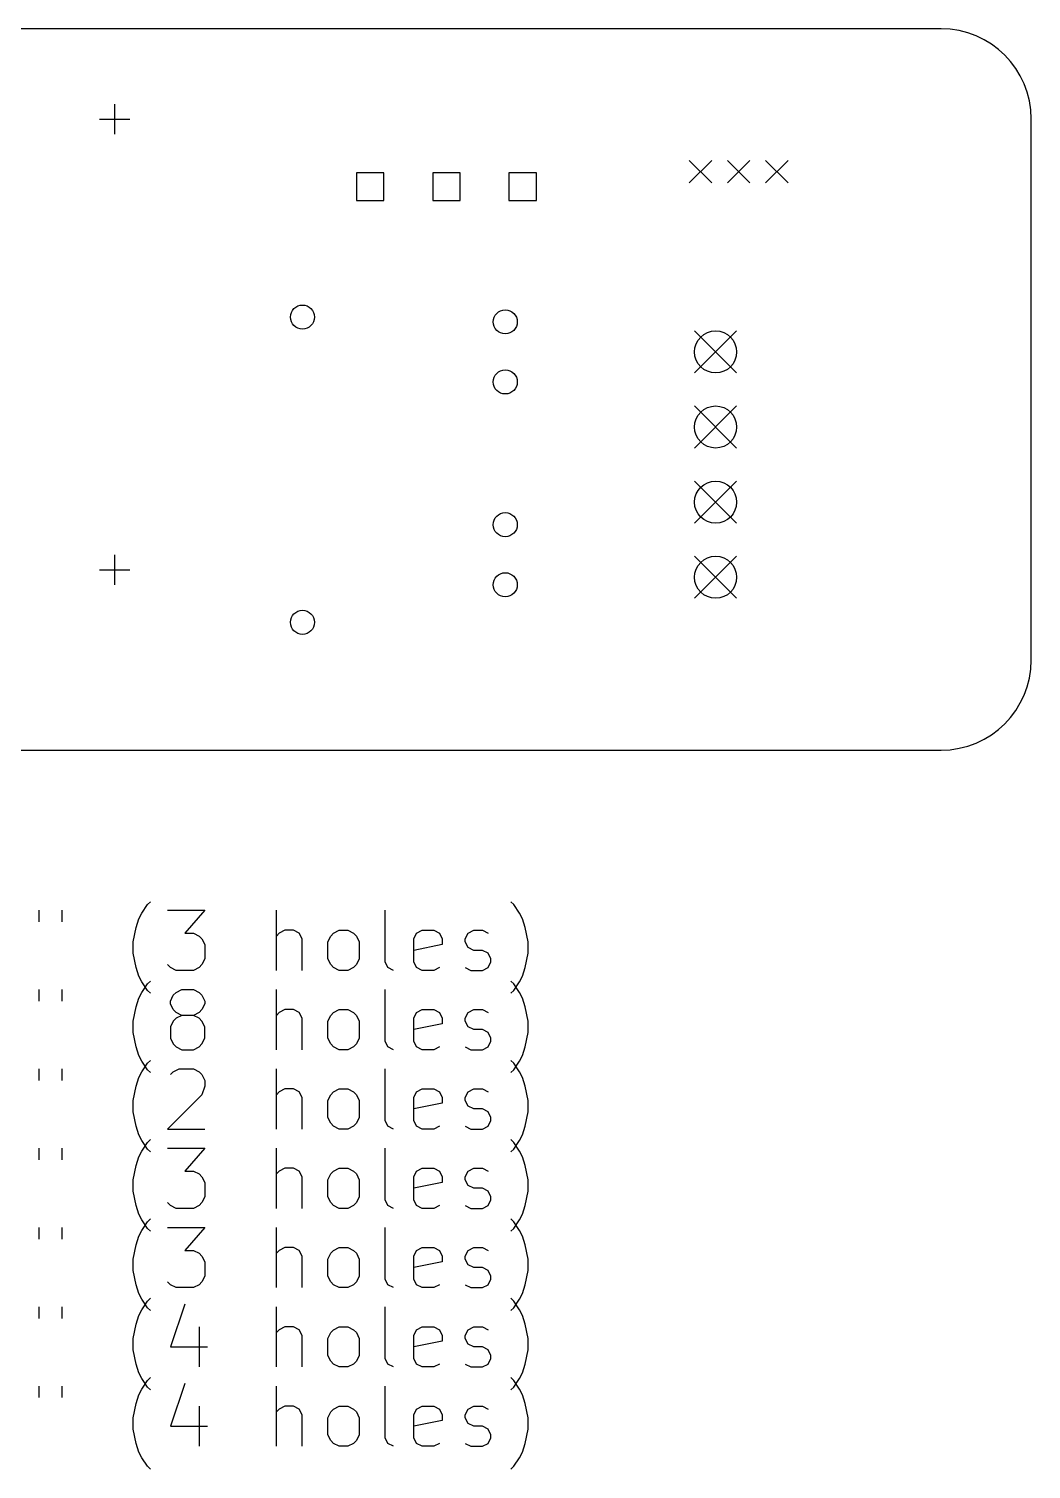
# Model space of a CAD drawing. Extents: x 10.2 to 77, y -59.9 to -12.
# Drawn here: x 43.64 to 77, y -59.94 to -12 of the extents above; entities that cross this region are included whole.
import ezdxf

# ---------------------------------------------------------------- set-up
doc = ezdxf.new("R2010")
doc.units = 0
doc.layers.add('BLACK', color=7, linetype='CONTINUOUS')

msp = doc.modelspace()

# ---------------------------------------------------------------- linework, layer by layer
at = {"layer": 'BLACK', "linetype": 'CONTINUOUS'}
for p, q in [((74.0037, -11.9963), (15, -12)), ((46.5, -14.5), (46.5, -15.5)), ((46, -15), (47, -15)), ((77.0037, -33.0037), (77.0037, -14.9963)), ((65.625, -16.375), (66.375, -17.125)), ((66.375, -16.375), (65.625, -17.125)), ((66.895, -16.375), (67.645, -17.125)), ((67.645, -16.375), (66.895, -17.125)), ((68.165, -16.375), (68.915, -17.125)), ((68.915, -16.375), (68.165, -17.125)), ((55.4561, -16.7939), (54.5439, -16.7939)), ((54.5439, -16.7939), (54.5439, -17.7061)), ((55.4561, -17.7061), (55.4561, -16.7939)), ((57.9961, -16.7939), (57.0839, -16.7939)), ((57.0839, -16.7939), (57.0839, -17.7061)), ((57.9961, -17.7061), (57.9961, -16.7939)), ((60.5361, -16.7939), (59.6239, -16.7939)), ((59.6239, -16.7939), (59.6239, -17.7061)), ((60.5361, -17.7061), (60.5361, -16.7939)), ((54.5439, -17.7061), (55.4561, -17.7061)), ((57.0839, -17.7061), (57.9961, -17.7061)), ((59.6239, -17.7061), (60.5361, -17.7061)), ((65.8, -22.05), (67.2, -23.45)), ((67.2, -22.05), (65.8, -23.45)), ((65.8, -24.55), (67.2, -25.95)), ((67.2, -24.55), (65.8, -25.95)), ((65.8, -27.05), (67.2, -28.45)), ((67.2, -27.05), (65.8, -28.45)), ((46.5, -29.5), (46.5, -30.5)), ((65.8, -29.55), (67.2, -30.95)), ((67.2, -29.55), (65.8, -30.95)), ((46, -30), (47, -30)), ((14.9963, -36.0037), (74.0037, -36.0037)), ((47.4047, -41.4287), (47.5951, -41.143)), ((47.5951, -41.143), (47.6904, -41.0477)), ((59.7856, -41.143), (59.6904, -41.0477)), ((59.9761, -41.4287), (59.7856, -41.143)), ((43.9761, -41.3334), (43.9761, -41.7144)), ((44.738, -41.3334), (44.738, -41.7144)), ((47.2142, -41.9049), (47.3094, -41.6192)), ((47.3094, -41.6192), (47.4047, -41.4287)), ((48.2618, -41.3334), (49.4999, -41.3334)), ((49.4999, -41.3334), (48.8332, -42.0953)), ((51.8808, -43.3334), (51.8808, -41.3334)), ((55.4999, -43.0477), (55.4999, -41.3334)), ((60.0713, -41.6192), (59.9761, -41.4287)), ((60.1666, -41.9049), (60.0713, -41.6192)), ((47.1189, -42.3811), (47.2142, -41.9049)), ((48.8332, -42.0953), (49.1189, -42.0953)), ((49.1189, -42.0953), (49.3094, -42.1906)), ((51.9761, -42.0953), (51.8808, -42.1906)), ((52.1666, -42.0001), (51.9761, -42.0953)), ((52.4523, -42.0001), (52.1666, -42.0001)), ((52.6427, -42.0953), (52.4523, -42.0001)), ((52.738, -42.2858), (52.6427, -42.0953)), ((53.6904, -42.1906), (53.7856, -42.0953)), ((53.7856, -42.0953), (53.9761, -42.0001)), ((53.9761, -42.0001), (54.2618, -42.0001)), ((54.2618, -42.0001), (54.4523, -42.0953)), ((54.4523, -42.0953), (54.5475, -42.1906)), ((56.4523, -42.2858), (56.5475, -42.0953)), ((56.5475, -42.0953), (56.738, -42.0001)), ((56.738, -42.0001), (57.1189, -42.0001)), ((57.1189, -42.0001), (57.3094, -42.0953)), ((57.3094, -42.0953), (57.4047, -42.2858)), ((58.1666, -42.2858), (58.2618, -42.0953)), ((58.2618, -42.0953), (58.4523, -42.0001)), ((58.4523, -42.0001), (58.738, -42.0001)), ((58.738, -42.0001), (58.9285, -42.0953)), ((60.2618, -42.3811), (60.1666, -41.9049)), ((47.1189, -42.762), (47.1189, -42.3811)), ((49.3094, -42.1906), (49.4047, -42.2858)), ((49.4047, -42.2858), (49.4999, -42.4763)), ((49.4999, -42.4763), (49.4999, -42.9525)), ((52.738, -43.3334), (52.738, -42.2858)), ((53.5951, -42.3811), (53.6904, -42.1906)), ((53.5951, -42.9525), (53.5951, -42.3811)), ((54.5475, -42.1906), (54.6427, -42.3811)), ((54.6427, -42.3811), (54.6427, -42.9525)), ((56.4523, -43.0477), (56.4523, -42.2858)), ((57.4047, -42.4763), (56.4523, -42.6668)), ((57.4047, -42.2858), (57.4047, -42.4763)), ((58.1666, -42.3811), (58.1666, -42.2858)), ((58.2618, -42.5715), (58.1666, -42.3811)), ((58.4523, -42.6668), (58.2618, -42.5715)), ((60.2618, -42.762), (60.2618, -42.3811)), ((47.2142, -43.2382), (47.1189, -42.762)), ((48.357, -43.2382), (48.2618, -43.143)), ((49.4047, -43.143), (49.3094, -43.2382)), ((49.4999, -42.9525), (49.4047, -43.143)), ((53.6904, -43.143), (53.5951, -42.9525)), ((53.7856, -43.2382), (53.6904, -43.143)), ((54.5475, -43.143), (54.4523, -43.2382)), ((54.6427, -42.9525), (54.5475, -43.143)), ((55.5951, -43.2382), (55.4999, -43.0477)), ((56.5475, -43.2382), (56.4523, -43.0477)), ((58.738, -42.6668), (58.4523, -42.6668)), ((58.9285, -42.762), (58.738, -42.6668)), ((59.0237, -42.9525), (58.9285, -42.762)), ((58.9285, -43.2382), (59.0237, -43.0477)), ((59.0237, -43.0477), (59.0237, -42.9525)), ((60.1666, -43.2382), (60.2618, -42.762)), ((47.3094, -43.5239), (47.2142, -43.2382)), ((47.4047, -43.7144), (47.3094, -43.5239)), ((48.5475, -43.3334), (48.357, -43.2382)), ((49.1189, -43.3334), (48.5475, -43.3334)), ((49.3094, -43.2382), (49.1189, -43.3334)), ((53.9761, -43.3334), (53.7856, -43.2382)), ((54.2618, -43.3334), (53.9761, -43.3334)), ((54.4523, -43.2382), (54.2618, -43.3334)), ((55.7856, -43.3334), (55.5951, -43.2382)), ((56.738, -43.3334), (56.5475, -43.2382)), ((57.1189, -43.3334), (56.738, -43.3334)), ((57.3094, -43.2382), (57.1189, -43.3334)), ((58.1666, -43.2382), (58.357, -43.3334)), ((58.357, -43.3334), (58.738, -43.3334)), ((58.738, -43.3334), (58.9285, -43.2382)), ((59.9761, -43.7144), (60.0713, -43.5239)), ((60.0713, -43.5239), (60.1666, -43.2382)), ((43.9761, -43.9734), (43.9761, -44.3544)), ((44.738, -43.9734), (44.738, -44.3544)), ((47.3094, -44.2592), (47.4047, -44.0687)), ((47.5951, -44.0001), (47.4047, -43.7144)), ((47.4047, -44.0687), (47.5951, -43.783)), ((47.5951, -43.783), (47.6904, -43.6877)), ((47.6904, -44.0953), (47.5951, -44.0001)), ((48.4523, -44.1639), (48.5475, -44.0687)), ((48.5475, -44.0687), (48.738, -43.9734)), ((48.738, -43.9734), (49.1189, -43.9734)), ((49.1189, -43.9734), (49.3094, -44.0687)), ((49.3094, -44.0687), (49.4047, -44.1639)), ((51.8808, -45.9734), (51.8808, -43.9734)), ((55.4999, -45.6877), (55.4999, -43.9734)), ((59.7856, -43.783), (59.6904, -43.6877)), ((59.6904, -44.0953), (59.7856, -44.0001)), ((59.7856, -44.0001), (59.9761, -43.7144)), ((59.9761, -44.0687), (59.7856, -43.783)), ((60.0713, -44.2592), (59.9761, -44.0687)), ((47.1189, -45.0211), (47.2142, -44.5449)), ((47.2142, -44.5449), (47.3094, -44.2592)), ((48.357, -44.3544), (48.4523, -44.1639)), ((48.357, -44.4496), (48.357, -44.3544)), ((48.4523, -44.6401), (48.357, -44.4496)), ((49.4047, -44.1639), (49.4999, -44.3544)), ((49.4999, -44.4496), (49.4047, -44.6401)), ((49.4999, -44.3544), (49.4999, -44.4496)), ((60.1666, -44.5449), (60.0713, -44.2592)), ((60.2618, -45.0211), (60.1666, -44.5449)), ((47.1189, -45.402), (47.1189, -45.0211)), ((48.4523, -45.0211), (48.357, -45.2115)), ((48.5475, -44.7353), (48.4523, -44.6401)), ((48.5475, -44.9258), (48.4523, -45.0211)), ((48.738, -44.8306), (48.5475, -44.7353)), ((48.738, -44.8306), (48.5475, -44.9258)), ((49.1189, -44.8306), (48.738, -44.8306)), ((49.3094, -44.7353), (49.1189, -44.8306)), ((49.3094, -44.9258), (49.1189, -44.8306)), ((49.4047, -44.6401), (49.3094, -44.7353)), ((49.4047, -45.0211), (49.3094, -44.9258)), ((49.4999, -45.2115), (49.4047, -45.0211)), ((51.9761, -44.7353), (51.8808, -44.8306)), ((52.1666, -44.6401), (51.9761, -44.7353)), ((52.4523, -44.6401), (52.1666, -44.6401)), ((52.6427, -44.7353), (52.4523, -44.6401)), ((52.738, -44.9258), (52.6427, -44.7353)), ((52.738, -45.9734), (52.738, -44.9258)), ((53.5951, -45.0211), (53.6904, -44.8306)), ((53.5951, -45.5925), (53.5951, -45.0211)), ((53.6904, -44.8306), (53.7856, -44.7353)), ((53.7856, -44.7353), (53.9761, -44.6401)), ((53.9761, -44.6401), (54.2618, -44.6401)), ((54.2618, -44.6401), (54.4523, -44.7353)), ((54.4523, -44.7353), (54.5475, -44.8306)), ((54.5475, -44.8306), (54.6427, -45.0211)), ((54.6427, -45.0211), (54.6427, -45.5925)), ((56.4523, -44.9258), (56.5475, -44.7353)), ((56.4523, -45.6877), (56.4523, -44.9258)), ((56.5475, -44.7353), (56.738, -44.6401)), ((56.738, -44.6401), (57.1189, -44.6401)), ((57.1189, -44.6401), (57.3094, -44.7353)), ((57.3094, -44.7353), (57.4047, -44.9258)), ((57.4047, -44.9258), (57.4047, -45.1163)), ((58.1666, -44.9258), (58.2618, -44.7353)), ((58.1666, -45.0211), (58.1666, -44.9258)), ((58.2618, -45.2115), (58.1666, -45.0211)), ((58.2618, -44.7353), (58.4523, -44.6401)), ((58.4523, -44.6401), (58.738, -44.6401)), ((58.738, -44.6401), (58.9285, -44.7353)), ((60.2618, -45.402), (60.2618, -45.0211)), ((47.2142, -45.8782), (47.1189, -45.402)), ((48.357, -45.2115), (48.357, -45.5925)), ((49.4999, -45.5925), (49.4999, -45.2115)), ((57.4047, -45.1163), (56.4523, -45.3068)), ((58.4523, -45.3068), (58.2618, -45.2115)), ((58.738, -45.3068), (58.4523, -45.3068)), ((58.9285, -45.402), (58.738, -45.3068)), ((59.0237, -45.5925), (58.9285, -45.402)), ((60.1666, -45.8782), (60.2618, -45.402)), ((47.3094, -46.1639), (47.2142, -45.8782)), ((48.357, -45.5925), (48.4523, -45.783)), ((48.4523, -45.783), (48.5475, -45.8782)), ((48.5475, -45.8782), (48.738, -45.9734)), ((48.738, -45.9734), (49.1189, -45.9734)), ((49.1189, -45.9734), (49.3094, -45.8782)), ((49.3094, -45.8782), (49.4047, -45.783)), ((49.4047, -45.783), (49.4999, -45.5925)), ((53.6904, -45.783), (53.5951, -45.5925)), ((53.7856, -45.8782), (53.6904, -45.783)), ((53.9761, -45.9734), (53.7856, -45.8782)), ((54.2618, -45.9734), (53.9761, -45.9734)), ((54.4523, -45.8782), (54.2618, -45.9734)), ((54.5475, -45.783), (54.4523, -45.8782)), ((54.6427, -45.5925), (54.5475, -45.783)), ((55.5951, -45.8782), (55.4999, -45.6877)), ((55.7856, -45.9734), (55.5951, -45.8782)), ((56.5475, -45.8782), (56.4523, -45.6877)), ((56.738, -45.9734), (56.5475, -45.8782)), ((57.1189, -45.9734), (56.738, -45.9734)), ((57.3094, -45.8782), (57.1189, -45.9734)), ((58.1666, -45.8782), (58.357, -45.9734)), ((58.357, -45.9734), (58.738, -45.9734)), ((58.738, -45.9734), (58.9285, -45.8782)), ((58.9285, -45.8782), (59.0237, -45.6877)), ((59.0237, -45.6877), (59.0237, -45.5925)), ((60.0713, -46.1639), (60.1666, -45.8782)), ((47.4047, -46.3544), (47.3094, -46.1639)), ((47.5951, -46.6401), (47.4047, -46.3544)), ((47.4047, -46.7087), (47.5951, -46.423)), ((47.5951, -46.423), (47.6904, -46.3277)), ((59.7856, -46.423), (59.6904, -46.3277)), ((59.7856, -46.6401), (59.9761, -46.3544)), ((59.9761, -46.7087), (59.7856, -46.423)), ((59.9761, -46.3544), (60.0713, -46.1639)), ((43.9761, -46.6134), (43.9761, -46.9944)), ((44.738, -46.6134), (44.738, -46.9944)), ((47.2142, -47.1849), (47.3094, -46.8992)), ((47.3094, -46.8992), (47.4047, -46.7087)), ((47.6904, -46.7353), (47.5951, -46.6401)), ((48.357, -46.8039), (48.4523, -46.7087)), ((48.4523, -46.7087), (48.6427, -46.6134)), ((48.6427, -46.6134), (49.1189, -46.6134)), ((49.1189, -46.6134), (49.3094, -46.7087)), ((49.3094, -46.7087), (49.4047, -46.8039)), ((49.4047, -46.8039), (49.4999, -46.9944)), ((51.8808, -48.6134), (51.8808, -46.6134)), ((55.4999, -48.3277), (55.4999, -46.6134)), ((59.6904, -46.7353), (59.7856, -46.6401)), ((60.0713, -46.8992), (59.9761, -46.7087)), ((60.1666, -47.1849), (60.0713, -46.8992)), ((47.1189, -47.6611), (47.2142, -47.1849)), ((49.4999, -47.1849), (49.4047, -47.4706)), ((49.4999, -46.9944), (49.4999, -47.1849)), ((51.9761, -47.3753), (51.8808, -47.4706)), ((52.1666, -47.2801), (51.9761, -47.3753)), ((52.4523, -47.2801), (52.1666, -47.2801)), ((52.6427, -47.3753), (52.4523, -47.2801)), ((52.738, -47.5658), (52.6427, -47.3753)), ((53.6904, -47.4706), (53.7856, -47.3753)), ((53.7856, -47.3753), (53.9761, -47.2801)), ((53.9761, -47.2801), (54.2618, -47.2801)), ((54.2618, -47.2801), (54.4523, -47.3753)), ((54.4523, -47.3753), (54.5475, -47.4706)), ((56.4523, -47.5658), (56.5475, -47.3753)), ((56.5475, -47.3753), (56.738, -47.2801)), ((56.738, -47.2801), (57.1189, -47.2801)), ((57.1189, -47.2801), (57.3094, -47.3753)), ((57.3094, -47.3753), (57.4047, -47.5658)), ((58.1666, -47.5658), (58.2618, -47.3753)), ((58.2618, -47.3753), (58.4523, -47.2801)), ((58.4523, -47.2801), (58.738, -47.2801)), ((58.738, -47.2801), (58.9285, -47.3753)), ((60.2618, -47.6611), (60.1666, -47.1849)), ((47.1189, -48.042), (47.1189, -47.6611)), ((49.4047, -47.4706), (48.2618, -48.6134)), ((52.738, -48.6134), (52.738, -47.5658)), ((53.5951, -47.6611), (53.6904, -47.4706)), ((53.5951, -48.2325), (53.5951, -47.6611)), ((54.5475, -47.4706), (54.6427, -47.6611)), ((54.6427, -47.6611), (54.6427, -48.2325)), ((56.4523, -48.3277), (56.4523, -47.5658)), ((57.4047, -47.7563), (56.4523, -47.9468)), ((57.4047, -47.5658), (57.4047, -47.7563)), ((58.1666, -47.6611), (58.1666, -47.5658)), ((58.2618, -47.8515), (58.1666, -47.6611)), ((58.4523, -47.9468), (58.2618, -47.8515)), ((60.2618, -48.042), (60.2618, -47.6611)), ((47.2142, -48.5182), (47.1189, -48.042)), ((53.6904, -48.423), (53.5951, -48.2325)), ((54.6427, -48.2325), (54.5475, -48.423)), ((55.5951, -48.5182), (55.4999, -48.3277)), ((56.5475, -48.5182), (56.4523, -48.3277)), ((58.738, -47.9468), (58.4523, -47.9468)), ((58.9285, -48.042), (58.738, -47.9468)), ((59.0237, -48.2325), (58.9285, -48.042)), ((58.9285, -48.5182), (59.0237, -48.3277)), ((59.0237, -48.3277), (59.0237, -48.2325)), ((60.1666, -48.5182), (60.2618, -48.042)), ((47.3094, -48.8039), (47.2142, -48.5182)), ((47.4047, -48.9944), (47.3094, -48.8039)), ((48.2618, -48.6134), (49.4999, -48.6134)), ((53.7856, -48.5182), (53.6904, -48.423)), ((53.9761, -48.6134), (53.7856, -48.5182)), ((54.2618, -48.6134), (53.9761, -48.6134)), ((54.4523, -48.5182), (54.2618, -48.6134)), ((54.5475, -48.423), (54.4523, -48.5182)), ((55.7856, -48.6134), (55.5951, -48.5182)), ((56.738, -48.6134), (56.5475, -48.5182)), ((57.1189, -48.6134), (56.738, -48.6134)), ((57.3094, -48.5182), (57.1189, -48.6134)), ((58.1666, -48.5182), (58.357, -48.6134)), ((58.357, -48.6134), (58.738, -48.6134)), ((58.738, -48.6134), (58.9285, -48.5182)), ((59.9761, -48.9944), (60.0713, -48.8039)), ((60.0713, -48.8039), (60.1666, -48.5182)), ((43.9761, -49.2534), (43.9761, -49.6344)), ((44.738, -49.2534), (44.738, -49.6344)), ((47.3094, -49.5392), (47.4047, -49.3487)), ((47.5951, -49.2801), (47.4047, -48.9944)), ((47.4047, -49.3487), (47.5951, -49.063)), ((47.5951, -49.063), (47.6904, -48.9677)), ((47.6904, -49.3753), (47.5951, -49.2801)), ((48.2618, -49.2534), (49.4999, -49.2534)), ((49.4999, -49.2534), (48.8332, -50.0153)), ((51.8808, -51.2534), (51.8808, -49.2534)), ((55.4999, -50.9677), (55.4999, -49.2534)), ((59.7856, -49.063), (59.6904, -48.9677)), ((59.6904, -49.3753), (59.7856, -49.2801)), ((59.7856, -49.2801), (59.9761, -48.9944)), ((59.9761, -49.3487), (59.7856, -49.063)), ((60.0713, -49.5392), (59.9761, -49.3487)), ((47.1189, -50.3011), (47.2142, -49.8249)), ((47.2142, -49.8249), (47.3094, -49.5392)), ((60.1666, -49.8249), (60.0713, -49.5392)), ((60.2618, -50.3011), (60.1666, -49.8249)), ((47.1189, -50.682), (47.1189, -50.3011)), ((48.8332, -50.0153), (49.1189, -50.0153)), ((49.1189, -50.0153), (49.3094, -50.1106)), ((49.3094, -50.1106), (49.4047, -50.2058)), ((49.4047, -50.2058), (49.4999, -50.3963)), ((51.9761, -50.0153), (51.8808, -50.1106)), ((52.1666, -49.9201), (51.9761, -50.0153)), ((52.4523, -49.9201), (52.1666, -49.9201)), ((52.6427, -50.0153), (52.4523, -49.9201)), ((52.738, -50.2058), (52.6427, -50.0153)), ((52.738, -51.2534), (52.738, -50.2058)), ((53.5951, -50.3011), (53.6904, -50.1106)), ((53.5951, -50.8725), (53.5951, -50.3011)), ((53.6904, -50.1106), (53.7856, -50.0153)), ((53.7856, -50.0153), (53.9761, -49.9201)), ((53.9761, -49.9201), (54.2618, -49.9201)), ((54.2618, -49.9201), (54.4523, -50.0153)), ((54.4523, -50.0153), (54.5475, -50.1106)), ((54.5475, -50.1106), (54.6427, -50.3011)), ((54.6427, -50.3011), (54.6427, -50.8725)), ((56.4523, -50.2058), (56.5475, -50.0153)), ((56.4523, -50.9677), (56.4523, -50.2058)), ((56.5475, -50.0153), (56.738, -49.9201)), ((56.738, -49.9201), (57.1189, -49.9201)), ((57.1189, -49.9201), (57.3094, -50.0153)), ((57.3094, -50.0153), (57.4047, -50.2058)), ((57.4047, -50.2058), (57.4047, -50.3963)), ((58.1666, -50.2058), (58.2618, -50.0153)), ((58.1666, -50.3011), (58.1666, -50.2058)), ((58.2618, -50.4915), (58.1666, -50.3011)), ((58.2618, -50.0153), (58.4523, -49.9201)), ((58.4523, -49.9201), (58.738, -49.9201)), ((58.738, -49.9201), (58.9285, -50.0153)), ((60.2618, -50.682), (60.2618, -50.3011)), ((47.2142, -51.1582), (47.1189, -50.682)), ((49.4999, -50.3963), (49.4999, -50.8725)), ((57.4047, -50.3963), (56.4523, -50.5868)), ((58.4523, -50.5868), (58.2618, -50.4915)), ((58.738, -50.5868), (58.4523, -50.5868)), ((58.9285, -50.682), (58.738, -50.5868)), ((59.0237, -50.8725), (58.9285, -50.682)), ((60.1666, -51.1582), (60.2618, -50.682)), ((47.3094, -51.4439), (47.2142, -51.1582)), ((48.357, -51.1582), (48.2618, -51.063)), ((48.5475, -51.2534), (48.357, -51.1582)), ((49.1189, -51.2534), (48.5475, -51.2534)), ((49.3094, -51.1582), (49.1189, -51.2534)), ((49.4047, -51.063), (49.3094, -51.1582)), ((49.4999, -50.8725), (49.4047, -51.063)), ((53.6904, -51.063), (53.5951, -50.8725)), ((53.7856, -51.1582), (53.6904, -51.063)), ((53.9761, -51.2534), (53.7856, -51.1582)), ((54.2618, -51.2534), (53.9761, -51.2534)), ((54.4523, -51.1582), (54.2618, -51.2534)), ((54.5475, -51.063), (54.4523, -51.1582)), ((54.6427, -50.8725), (54.5475, -51.063)), ((55.5951, -51.1582), (55.4999, -50.9677)), ((55.7856, -51.2534), (55.5951, -51.1582)), ((56.5475, -51.1582), (56.4523, -50.9677)), ((56.738, -51.2534), (56.5475, -51.1582)), ((57.1189, -51.2534), (56.738, -51.2534)), ((57.3094, -51.1582), (57.1189, -51.2534)), ((58.1666, -51.1582), (58.357, -51.2534)), ((58.357, -51.2534), (58.738, -51.2534)), ((58.738, -51.2534), (58.9285, -51.1582)), ((58.9285, -51.1582), (59.0237, -50.9677)), ((59.0237, -50.9677), (59.0237, -50.8725)), ((60.0713, -51.4439), (60.1666, -51.1582)), ((47.4047, -51.6344), (47.3094, -51.4439)), ((47.5951, -51.9201), (47.4047, -51.6344)), ((47.4047, -51.9887), (47.5951, -51.703)), ((47.5951, -51.703), (47.6904, -51.6077)), ((59.7856, -51.703), (59.6904, -51.6077)), ((59.7856, -51.9201), (59.9761, -51.6344)), ((59.9761, -51.9887), (59.7856, -51.703)), ((59.9761, -51.6344), (60.0713, -51.4439)), ((43.9761, -51.8934), (43.9761, -52.2744)), ((44.738, -51.8934), (44.738, -52.2744)), ((47.2142, -52.4649), (47.3094, -52.1792)), ((47.3094, -52.1792), (47.4047, -51.9887)), ((47.6904, -52.0153), (47.5951, -51.9201)), ((48.2618, -51.8934), (49.4999, -51.8934)), ((49.4999, -51.8934), (48.8332, -52.6553)), ((51.8808, -53.8934), (51.8808, -51.8934)), ((55.4999, -53.6077), (55.4999, -51.8934)), ((59.6904, -52.0153), (59.7856, -51.9201)), ((60.0713, -52.1792), (59.9761, -51.9887)), ((60.1666, -52.4649), (60.0713, -52.1792)), ((47.1189, -52.9411), (47.2142, -52.4649)), ((48.8332, -52.6553), (49.1189, -52.6553)), ((49.1189, -52.6553), (49.3094, -52.7506)), ((51.9761, -52.6553), (51.8808, -52.7506)), ((52.1666, -52.5601), (51.9761, -52.6553)), ((52.4523, -52.5601), (52.1666, -52.5601)), ((52.6427, -52.6553), (52.4523, -52.5601)), ((52.738, -52.8458), (52.6427, -52.6553)), ((53.6904, -52.7506), (53.7856, -52.6553)), ((53.7856, -52.6553), (53.9761, -52.5601)), ((53.9761, -52.5601), (54.2618, -52.5601)), ((54.2618, -52.5601), (54.4523, -52.6553)), ((54.4523, -52.6553), (54.5475, -52.7506)), ((56.4523, -52.8458), (56.5475, -52.6553)), ((56.5475, -52.6553), (56.738, -52.5601)), ((56.738, -52.5601), (57.1189, -52.5601)), ((57.1189, -52.5601), (57.3094, -52.6553)), ((57.3094, -52.6553), (57.4047, -52.8458)), ((58.1666, -52.8458), (58.2618, -52.6553)), ((58.2618, -52.6553), (58.4523, -52.5601)), ((58.4523, -52.5601), (58.738, -52.5601)), ((58.738, -52.5601), (58.9285, -52.6553)), ((60.2618, -52.9411), (60.1666, -52.4649)), ((47.1189, -53.322), (47.1189, -52.9411)), ((49.3094, -52.7506), (49.4047, -52.8458)), ((49.4047, -52.8458), (49.4999, -53.0363)), ((49.4999, -53.0363), (49.4999, -53.5125)), ((52.738, -53.8934), (52.738, -52.8458)), ((53.5951, -52.9411), (53.6904, -52.7506)), ((53.5951, -53.5125), (53.5951, -52.9411)), ((54.5475, -52.7506), (54.6427, -52.9411)), ((54.6427, -52.9411), (54.6427, -53.5125)), ((56.4523, -53.6077), (56.4523, -52.8458)), ((57.4047, -53.0363), (56.4523, -53.2268)), ((57.4047, -52.8458), (57.4047, -53.0363)), ((58.1666, -52.9411), (58.1666, -52.8458)), ((58.2618, -53.1315), (58.1666, -52.9411)), ((58.4523, -53.2268), (58.2618, -53.1315)), ((60.2618, -53.322), (60.2618, -52.9411)), ((47.2142, -53.7982), (47.1189, -53.322)), ((49.4999, -53.5125), (49.4047, -53.703)), ((53.6904, -53.703), (53.5951, -53.5125)), ((54.6427, -53.5125), (54.5475, -53.703)), ((55.5951, -53.7982), (55.4999, -53.6077)), ((56.5475, -53.7982), (56.4523, -53.6077)), ((58.738, -53.2268), (58.4523, -53.2268)), ((58.9285, -53.322), (58.738, -53.2268)), ((59.0237, -53.5125), (58.9285, -53.322)), ((58.9285, -53.7982), (59.0237, -53.6077)), ((59.0237, -53.6077), (59.0237, -53.5125)), ((60.1666, -53.7982), (60.2618, -53.322)), ((47.3094, -54.0839), (47.2142, -53.7982)), ((47.4047, -54.2744), (47.3094, -54.0839)), ((48.357, -53.7982), (48.2618, -53.703)), ((48.5475, -53.8934), (48.357, -53.7982)), ((49.1189, -53.8934), (48.5475, -53.8934)), ((49.3094, -53.7982), (49.1189, -53.8934)), ((49.4047, -53.703), (49.3094, -53.7982)), ((53.7856, -53.7982), (53.6904, -53.703)), ((53.9761, -53.8934), (53.7856, -53.7982)), ((54.2618, -53.8934), (53.9761, -53.8934)), ((54.4523, -53.7982), (54.2618, -53.8934)), ((54.5475, -53.703), (54.4523, -53.7982)), ((55.7856, -53.8934), (55.5951, -53.7982)), ((56.738, -53.8934), (56.5475, -53.7982)), ((57.1189, -53.8934), (56.738, -53.8934)), ((57.3094, -53.7982), (57.1189, -53.8934)), ((58.1666, -53.7982), (58.357, -53.8934)), ((58.357, -53.8934), (58.738, -53.8934)), ((58.738, -53.8934), (58.9285, -53.7982)), ((59.9761, -54.2744), (60.0713, -54.0839)), ((60.0713, -54.0839), (60.1666, -53.7982)), ((43.9761, -54.5334), (43.9761, -54.9144)), ((44.738, -54.5334), (44.738, -54.9144)), ((47.3094, -54.8192), (47.4047, -54.6287)), ((47.5951, -54.5601), (47.4047, -54.2744)), ((47.4047, -54.6287), (47.5951, -54.343)), ((47.5951, -54.343), (47.6904, -54.2477)), ((47.6904, -54.6553), (47.5951, -54.5601)), ((48.8332, -54.4382), (48.357, -55.8668)), ((51.8808, -56.5334), (51.8808, -54.5334)), ((55.4999, -56.2477), (55.4999, -54.5334)), ((59.7856, -54.343), (59.6904, -54.2477)), ((59.6904, -54.6553), (59.7856, -54.5601)), ((59.7856, -54.5601), (59.9761, -54.2744)), ((59.9761, -54.6287), (59.7856, -54.343)), ((60.0713, -54.8192), (59.9761, -54.6287)), ((47.1189, -55.5811), (47.2142, -55.1049)), ((47.2142, -55.1049), (47.3094, -54.8192)), ((60.1666, -55.1049), (60.0713, -54.8192)), ((60.2618, -55.5811), (60.1666, -55.1049)), ((47.1189, -55.962), (47.1189, -55.5811)), ((49.3094, -55.2001), (49.3094, -56.5334)), ((51.9761, -55.2953), (51.8808, -55.3906)), ((52.1666, -55.2001), (51.9761, -55.2953)), ((52.4523, -55.2001), (52.1666, -55.2001)), ((52.6427, -55.2953), (52.4523, -55.2001)), ((52.738, -55.4858), (52.6427, -55.2953)), ((52.738, -56.5334), (52.738, -55.4858)), ((53.5951, -55.5811), (53.6904, -55.3906)), ((53.5951, -56.1525), (53.5951, -55.5811)), ((53.6904, -55.3906), (53.7856, -55.2953)), ((53.7856, -55.2953), (53.9761, -55.2001)), ((53.9761, -55.2001), (54.2618, -55.2001)), ((54.2618, -55.2001), (54.4523, -55.2953)), ((54.4523, -55.2953), (54.5475, -55.3906)), ((54.5475, -55.3906), (54.6427, -55.5811)), ((54.6427, -55.5811), (54.6427, -56.1525)), ((56.4523, -55.4858), (56.5475, -55.2953)), ((56.4523, -56.2477), (56.4523, -55.4858)), ((56.5475, -55.2953), (56.738, -55.2001)), ((56.738, -55.2001), (57.1189, -55.2001)), ((57.1189, -55.2001), (57.3094, -55.2953)), ((57.3094, -55.2953), (57.4047, -55.4858)), ((57.4047, -55.4858), (57.4047, -55.6763)), ((58.1666, -55.4858), (58.2618, -55.2953)), ((58.1666, -55.5811), (58.1666, -55.4858)), ((58.2618, -55.7715), (58.1666, -55.5811)), ((58.2618, -55.2953), (58.4523, -55.2001)), ((58.4523, -55.2001), (58.738, -55.2001)), ((58.738, -55.2001), (58.9285, -55.2953)), ((60.2618, -55.962), (60.2618, -55.5811)), ((47.2142, -56.4382), (47.1189, -55.962)), ((48.357, -55.8668), (49.5951, -55.8668)), ((57.4047, -55.6763), (56.4523, -55.8668)), ((58.4523, -55.8668), (58.2618, -55.7715)), ((58.738, -55.8668), (58.4523, -55.8668)), ((58.9285, -55.962), (58.738, -55.8668)), ((59.0237, -56.1525), (58.9285, -55.962)), ((60.1666, -56.4382), (60.2618, -55.962)), ((47.3094, -56.7239), (47.2142, -56.4382)), ((53.6904, -56.343), (53.5951, -56.1525)), ((53.7856, -56.4382), (53.6904, -56.343)), ((53.9761, -56.5334), (53.7856, -56.4382)), ((54.2618, -56.5334), (53.9761, -56.5334)), ((54.4523, -56.4382), (54.2618, -56.5334)), ((54.5475, -56.343), (54.4523, -56.4382)), ((54.6427, -56.1525), (54.5475, -56.343)), ((55.5951, -56.4382), (55.4999, -56.2477)), ((55.7856, -56.5334), (55.5951, -56.4382)), ((56.5475, -56.4382), (56.4523, -56.2477)), ((56.738, -56.5334), (56.5475, -56.4382)), ((57.1189, -56.5334), (56.738, -56.5334)), ((57.3094, -56.4382), (57.1189, -56.5334)), ((58.1666, -56.4382), (58.357, -56.5334)), ((58.357, -56.5334), (58.738, -56.5334)), ((58.738, -56.5334), (58.9285, -56.4382)), ((58.9285, -56.4382), (59.0237, -56.2477)), ((59.0237, -56.2477), (59.0237, -56.1525)), ((60.0713, -56.7239), (60.1666, -56.4382)), ((47.4047, -56.9144), (47.3094, -56.7239)), ((47.5951, -57.2001), (47.4047, -56.9144)), ((47.4047, -57.2687), (47.5951, -56.983)), ((47.5951, -56.983), (47.6904, -56.8877)), ((59.7856, -56.983), (59.6904, -56.8877)), ((59.7856, -57.2001), (59.9761, -56.9144)), ((59.9761, -57.2687), (59.7856, -56.983)), ((59.9761, -56.9144), (60.0713, -56.7239)), ((43.9761, -57.1734), (43.9761, -57.5544)), ((44.738, -57.1734), (44.738, -57.5544)), ((47.2142, -57.7449), (47.3094, -57.4592)), ((47.3094, -57.4592), (47.4047, -57.2687)), ((47.6904, -57.2953), (47.5951, -57.2001)), ((48.8332, -57.0782), (48.357, -58.5068)), ((51.8808, -59.1734), (51.8808, -57.1734)), ((55.4999, -58.8877), (55.4999, -57.1734)), ((59.6904, -57.2953), (59.7856, -57.2001)), ((60.0713, -57.4592), (59.9761, -57.2687)), ((60.1666, -57.7449), (60.0713, -57.4592)), ((47.1189, -58.2211), (47.2142, -57.7449)), ((49.3094, -57.8401), (49.3094, -59.1734)), ((51.9761, -57.9353), (51.8808, -58.0306)), ((52.1666, -57.8401), (51.9761, -57.9353)), ((52.4523, -57.8401), (52.1666, -57.8401)), ((52.6427, -57.9353), (52.4523, -57.8401)), ((52.738, -58.1258), (52.6427, -57.9353)), ((53.6904, -58.0306), (53.7856, -57.9353)), ((53.7856, -57.9353), (53.9761, -57.8401)), ((53.9761, -57.8401), (54.2618, -57.8401)), ((54.2618, -57.8401), (54.4523, -57.9353)), ((54.4523, -57.9353), (54.5475, -58.0306)), ((56.4523, -58.1258), (56.5475, -57.9353)), ((56.5475, -57.9353), (56.738, -57.8401)), ((56.738, -57.8401), (57.1189, -57.8401)), ((57.1189, -57.8401), (57.3094, -57.9353)), ((57.3094, -57.9353), (57.4047, -58.1258)), ((58.1666, -58.1258), (58.2618, -57.9353)), ((58.2618, -57.9353), (58.4523, -57.8401)), ((58.4523, -57.8401), (58.738, -57.8401)), ((58.738, -57.8401), (58.9285, -57.9353)), ((60.2618, -58.2211), (60.1666, -57.7449)), ((47.1189, -58.602), (47.1189, -58.2211)), ((52.738, -59.1734), (52.738, -58.1258)), ((53.5951, -58.2211), (53.6904, -58.0306)), ((53.5951, -58.7925), (53.5951, -58.2211)), ((54.5475, -58.0306), (54.6427, -58.2211)), ((54.6427, -58.2211), (54.6427, -58.7925)), ((56.4523, -58.8877), (56.4523, -58.1258)), ((57.4047, -58.3163), (56.4523, -58.5068)), ((57.4047, -58.1258), (57.4047, -58.3163)), ((58.1666, -58.2211), (58.1666, -58.1258)), ((58.2618, -58.4115), (58.1666, -58.2211)), ((58.4523, -58.5068), (58.2618, -58.4115)), ((60.2618, -58.602), (60.2618, -58.2211)), ((47.2142, -59.0782), (47.1189, -58.602)), ((48.357, -58.5068), (49.5951, -58.5068)), ((53.6904, -58.983), (53.5951, -58.7925)), ((54.6427, -58.7925), (54.5475, -58.983)), ((55.5951, -59.0782), (55.4999, -58.8877)), ((56.5475, -59.0782), (56.4523, -58.8877)), ((58.738, -58.5068), (58.4523, -58.5068)), ((58.9285, -58.602), (58.738, -58.5068)), ((59.0237, -58.7925), (58.9285, -58.602)), ((58.9285, -59.0782), (59.0237, -58.8877)), ((59.0237, -58.8877), (59.0237, -58.7925)), ((60.1666, -59.0782), (60.2618, -58.602)), ((47.3094, -59.3639), (47.2142, -59.0782)), ((47.4047, -59.5544), (47.3094, -59.3639)), ((53.7856, -59.0782), (53.6904, -58.983)), ((53.9761, -59.1734), (53.7856, -59.0782)), ((54.2618, -59.1734), (53.9761, -59.1734)), ((54.4523, -59.0782), (54.2618, -59.1734)), ((54.5475, -58.983), (54.4523, -59.0782)), ((55.7856, -59.1734), (55.5951, -59.0782)), ((56.738, -59.1734), (56.5475, -59.0782)), ((57.1189, -59.1734), (56.738, -59.1734)), ((57.3094, -59.0782), (57.1189, -59.1734)), ((58.1666, -59.0782), (58.357, -59.1734)), ((58.357, -59.1734), (58.738, -59.1734)), ((58.738, -59.1734), (58.9285, -59.0782)), ((59.9761, -59.5544), (60.0713, -59.3639)), ((60.0713, -59.3639), (60.1666, -59.0782)), ((47.5951, -59.8401), (47.4047, -59.5544)), ((47.6904, -59.9353), (47.5951, -59.8401)), ((59.6904, -59.9353), (59.7856, -59.8401)), ((59.7856, -59.8401), (59.9761, -59.5544))]:
    msp.add_line(p, q, dxfattribs=at)
at = {"layer": 'BLACK'}
for centre, radius in [((52.75, -21.59), 0.4), ((59.5, -21.75), 0.4), ((66.5, -22.75), 0.7), ((59.5, -23.75), 0.4), ((66.5, -25.25), 0.7), ((66.5, -27.75), 0.7), ((59.5, -28.5), 0.4), ((66.5, -30.25), 0.7), ((59.5, -30.5), 0.4), ((52.75, -31.75), 0.4)]:
    msp.add_circle(centre, radius, dxfattribs=at)
for centre, start, end in [((74.0037, -14.9963), 0.00002, 90), ((74.0037, -33.0037), -90, -0.00002)]:
    msp.add_arc(centre, 3, start, end, dxfattribs=at)

doc.saveas('drawing.dxf')
